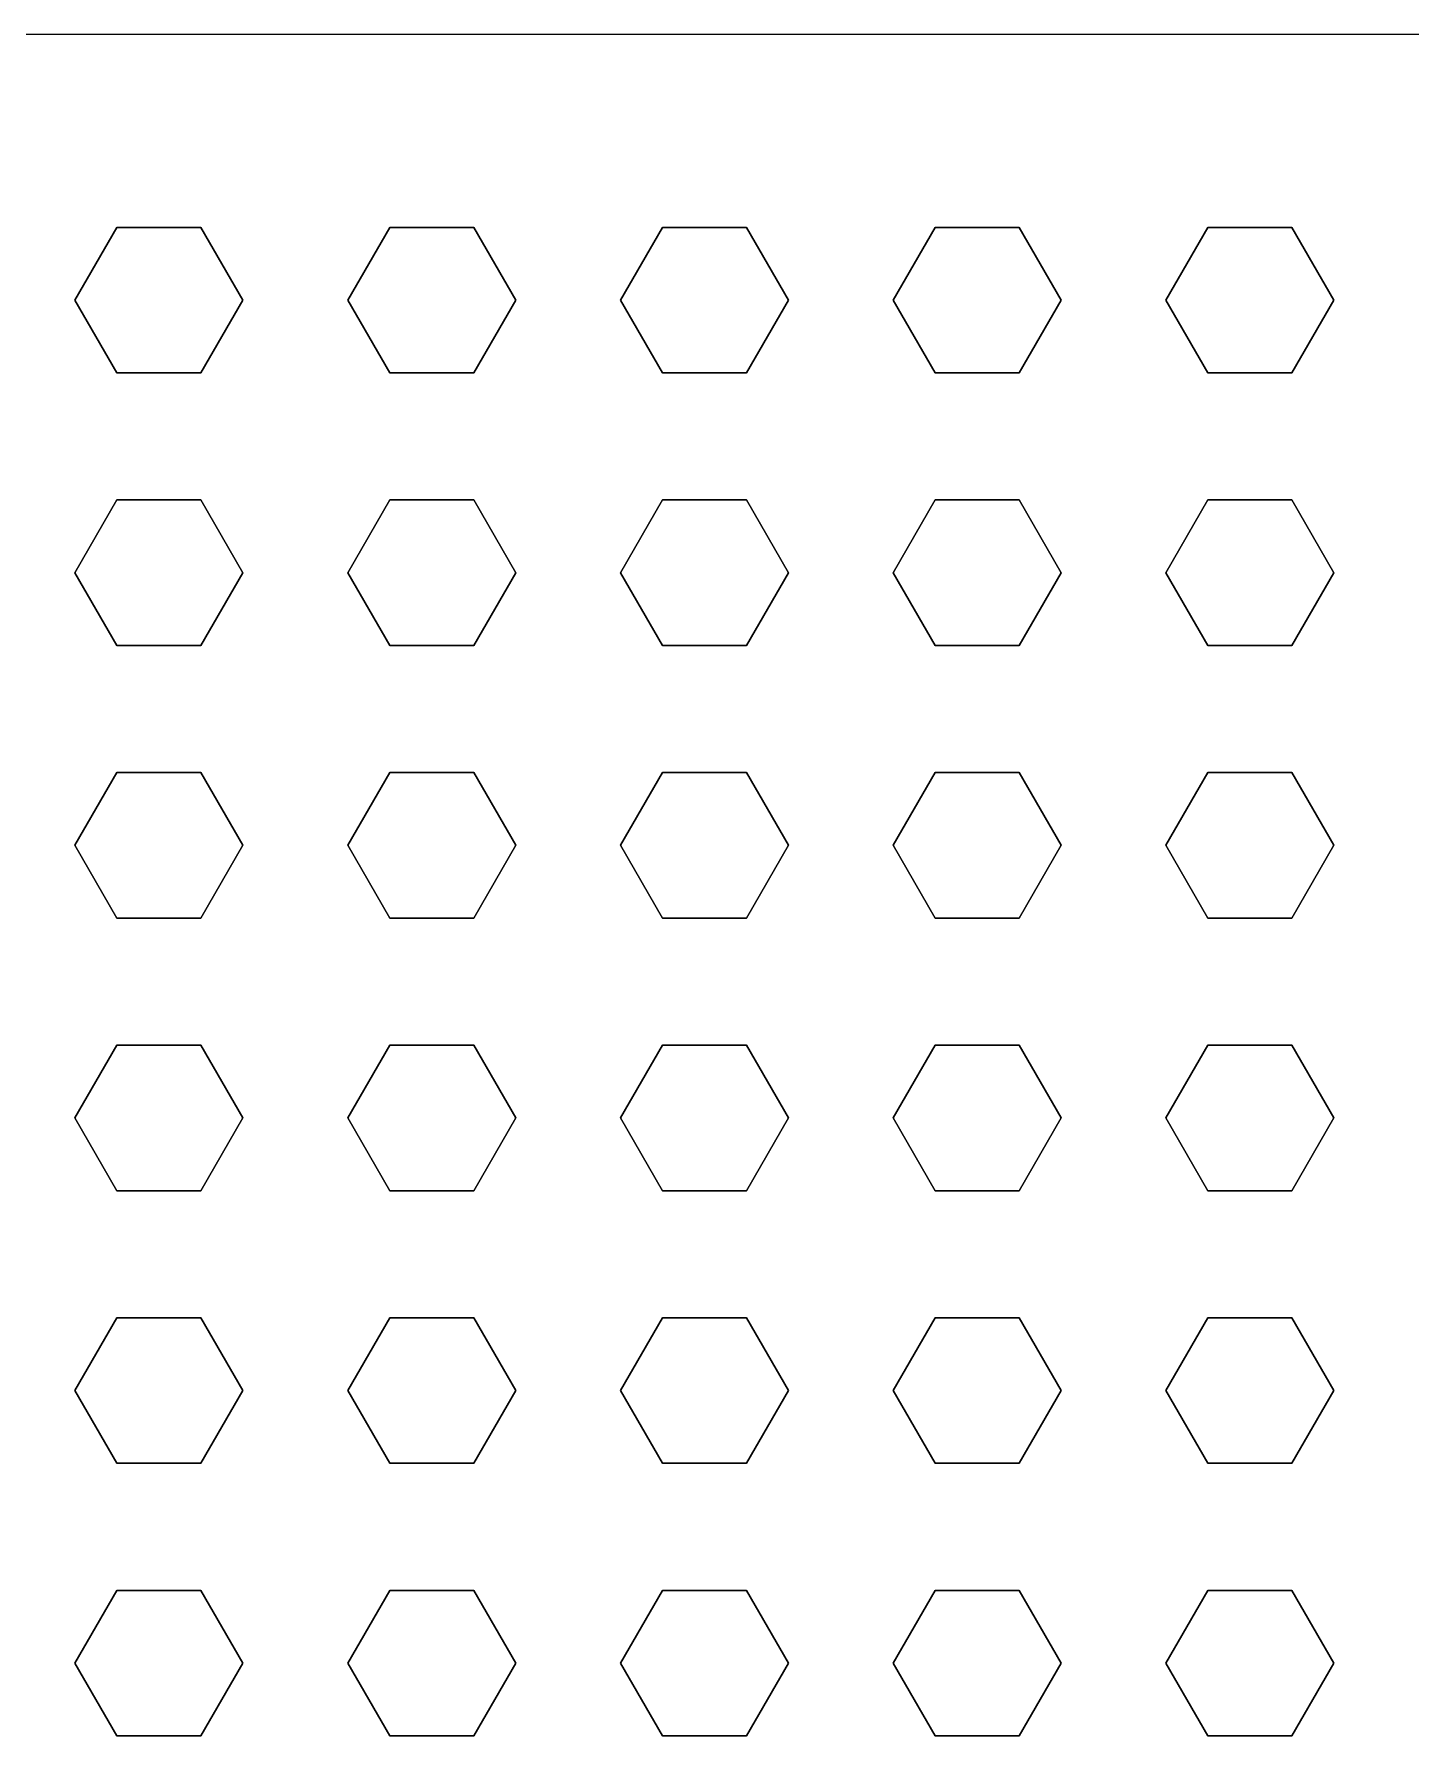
# Model space of a CAD drawing. Header units: millimetres. Extents: x -200 to 200, y -100 to 100.
# Drawn here: x 47.8 to 123.5, y 6.4 to 100 of the extents above; entities that cross this region are included whole.
import ezdxf

# ---------------------------------------------------------------- set-up
doc = ezdxf.new("R2010")
doc.units = ezdxf.units.MM
doc.layers.add('Body', color=7, linetype='CONTINUOUS')

msp = doc.modelspace()

# ---------------------------------------------------------------- linework, layer by layer
at = {"layer": 'Body'}
for p, q in [((-200, 100), (200, 100)), ((-200, 100, 3), (200, 100, 3)), ((-200, 100), (200, 100)), ((-200, 100, 3), (200, 100, 3)), ((50.0414, 85.365), (52.3512, 89.365)), ((52.3512, 89.365, 3), (50.0414, 85.365, 3)), ((50.0414, 85.365), (52.3512, 89.365)), ((52.3512, 89.365, 3), (50.0414, 85.365, 3)), ((52.3512, 89.365), (56.9702, 89.365)), ((56.9702, 89.365, 3), (52.3512, 89.365, 3)), ((52.3512, 89.365), (52.3512, 89.365, 3)), ((52.3512, 89.365), (56.9702, 89.365)), ((56.9702, 89.365, 3), (52.3512, 89.365, 3)), ((52.3512, 89.365), (52.3512, 89.365, 3)), ((56.9702, 89.365), (59.28, 85.365)), ((59.28, 85.365, 3), (56.9702, 89.365, 3)), ((56.9702, 89.365), (56.9702, 89.365, 3)), ((56.9702, 89.365), (59.28, 85.365)), ((59.28, 85.365, 3), (56.9702, 89.365, 3)), ((56.9702, 89.365), (56.9702, 89.365, 3)), ((65.0414, 85.365), (67.3512, 89.365)), ((67.3512, 89.365, 3), (65.0414, 85.365, 3)), ((65.0414, 85.365), (67.3512, 89.365)), ((67.3512, 89.365, 3), (65.0414, 85.365, 3)), ((67.3512, 89.365), (71.9702, 89.365)), ((71.9702, 89.365, 3), (67.3512, 89.365, 3)), ((67.3512, 89.365), (67.3512, 89.365, 3)), ((67.3512, 89.365), (71.9702, 89.365)), ((71.9702, 89.365, 3), (67.3512, 89.365, 3)), ((67.3512, 89.365), (67.3512, 89.365, 3)), ((71.9702, 89.365), (74.28, 85.365)), ((74.28, 85.365, 3), (71.9702, 89.365, 3)), ((71.9702, 89.365), (71.9702, 89.365, 3)), ((71.9702, 89.365), (74.28, 85.365)), ((74.28, 85.365, 3), (71.9702, 89.365, 3)), ((71.9702, 89.365), (71.9702, 89.365, 3)), ((80.0414, 85.365), (82.3512, 89.365)), ((82.3512, 89.365, 3), (80.0414, 85.365, 3)), ((80.0414, 85.365), (82.3512, 89.365)), ((82.3512, 89.365, 3), (80.0414, 85.365, 3)), ((82.3512, 89.365), (86.9702, 89.365)), ((86.9702, 89.365, 3), (82.3512, 89.365, 3)), ((82.3512, 89.365), (82.3512, 89.365, 3)), ((82.3512, 89.365), (86.9702, 89.365)), ((86.9702, 89.365, 3), (82.3512, 89.365, 3)), ((82.3512, 89.365), (82.3512, 89.365, 3)), ((86.9702, 89.365), (89.28, 85.365)), ((89.28, 85.365, 3), (86.9702, 89.365, 3)), ((86.9702, 89.365), (86.9702, 89.365, 3)), ((86.9702, 89.365), (89.28, 85.365)), ((89.28, 85.365, 3), (86.9702, 89.365, 3)), ((86.9702, 89.365), (86.9702, 89.365, 3)), ((95.0414, 85.365), (97.3512, 89.365)), ((97.3512, 89.365, 3), (95.0414, 85.365, 3)), ((95.0414, 85.365), (97.3512, 89.365)), ((97.3512, 89.365, 3), (95.0414, 85.365, 3)), ((97.3512, 89.365), (101.97, 89.365)), ((101.97, 89.365, 3), (97.3512, 89.365, 3)), ((97.3512, 89.365), (97.3512, 89.365, 3)), ((97.3512, 89.365), (101.97, 89.365)), ((101.97, 89.365, 3), (97.3512, 89.365, 3)), ((97.3512, 89.365), (97.3512, 89.365, 3)), ((101.97, 89.365), (104.28, 85.365)), ((104.28, 85.365, 3), (101.97, 89.365, 3)), ((101.97, 89.365), (101.97, 89.365, 3)), ((101.97, 89.365), (104.28, 85.365)), ((104.28, 85.365, 3), (101.97, 89.365, 3)), ((101.97, 89.365), (101.97, 89.365, 3)), ((110.041, 85.365), (112.351, 89.365)), ((112.351, 89.365, 3), (110.041, 85.365, 3)), ((110.041, 85.365), (112.351, 89.365)), ((112.351, 89.365, 3), (110.041, 85.365, 3)), ((112.351, 89.365), (116.97, 89.365)), ((116.97, 89.365, 3), (112.351, 89.365, 3)), ((112.351, 89.365), (112.351, 89.365, 3)), ((112.351, 89.365), (116.97, 89.365)), ((116.97, 89.365, 3), (112.351, 89.365, 3)), ((112.351, 89.365), (112.351, 89.365, 3)), ((116.97, 89.365), (119.28, 85.365)), ((119.28, 85.365, 3), (116.97, 89.365, 3)), ((116.97, 89.365), (116.97, 89.365, 3)), ((116.97, 89.365), (119.28, 85.365)), ((119.28, 85.365, 3), (116.97, 89.365, 3)), ((116.97, 89.365), (116.97, 89.365, 3)), ((52.3512, 81.365), (50.0414, 85.365)), ((50.0414, 85.365, 3), (52.3512, 81.365, 3)), ((50.0414, 85.365), (50.0414, 85.365, 3)), ((52.3512, 81.365), (50.0414, 85.365)), ((50.0414, 85.365), (50.0414, 85.365, 3)), ((50.0414, 85.365, 3), (52.3512, 81.365, 3)), ((59.28, 85.365), (56.9702, 81.365)), ((56.9702, 81.365, 3), (59.28, 85.365, 3)), ((59.28, 85.365), (56.9702, 81.365)), ((56.9702, 81.365, 3), (59.28, 85.365, 3)), ((59.28, 85.365), (59.28, 85.365, 3)), ((59.28, 85.365), (59.28, 85.365, 3)), ((67.3512, 81.365), (65.0414, 85.365)), ((65.0414, 85.365, 3), (67.3512, 81.365, 3)), ((65.0414, 85.365), (65.0414, 85.365, 3)), ((67.3512, 81.365), (65.0414, 85.365)), ((65.0414, 85.365), (65.0414, 85.365, 3)), ((65.0414, 85.365, 3), (67.3512, 81.365, 3)), ((74.28, 85.365), (71.9702, 81.365)), ((71.9702, 81.365, 3), (74.28, 85.365, 3)), ((74.28, 85.365), (71.9702, 81.365)), ((71.9702, 81.365, 3), (74.28, 85.365, 3)), ((74.28, 85.365), (74.28, 85.365, 3)), ((74.28, 85.365), (74.28, 85.365, 3)), ((82.3512, 81.365), (80.0414, 85.365)), ((80.0414, 85.365, 3), (82.3512, 81.365, 3)), ((80.0414, 85.365), (80.0414, 85.365, 3)), ((82.3512, 81.365), (80.0414, 85.365)), ((80.0414, 85.365), (80.0414, 85.365, 3)), ((80.0414, 85.365, 3), (82.3512, 81.365, 3)), ((89.28, 85.365), (86.9702, 81.365)), ((86.9702, 81.365, 3), (89.28, 85.365, 3)), ((89.28, 85.365), (86.9702, 81.365)), ((86.9702, 81.365, 3), (89.28, 85.365, 3)), ((89.28, 85.365), (89.28, 85.365, 3)), ((89.28, 85.365), (89.28, 85.365, 3)), ((97.3512, 81.365), (95.0414, 85.365)), ((95.0414, 85.365, 3), (97.3512, 81.365, 3)), ((95.0414, 85.365), (95.0414, 85.365, 3)), ((97.3512, 81.365), (95.0414, 85.365)), ((95.0414, 85.365), (95.0414, 85.365, 3)), ((95.0414, 85.365, 3), (97.3512, 81.365, 3)), ((104.28, 85.365), (101.97, 81.365)), ((101.97, 81.365, 3), (104.28, 85.365, 3)), ((104.28, 85.365), (101.97, 81.365)), ((101.97, 81.365, 3), (104.28, 85.365, 3)), ((104.28, 85.365), (104.28, 85.365, 3)), ((104.28, 85.365), (104.28, 85.365, 3)), ((112.351, 81.365), (110.041, 85.365)), ((110.041, 85.365, 3), (112.351, 81.365, 3)), ((110.041, 85.365), (110.041, 85.365, 3)), ((112.351, 81.365), (110.041, 85.365)), ((110.041, 85.365), (110.041, 85.365, 3)), ((110.041, 85.365, 3), (112.351, 81.365, 3)), ((119.28, 85.365), (116.97, 81.365)), ((116.97, 81.365, 3), (119.28, 85.365, 3)), ((119.28, 85.365), (116.97, 81.365)), ((116.97, 81.365, 3), (119.28, 85.365, 3)), ((119.28, 85.365), (119.28, 85.365, 3)), ((119.28, 85.365), (119.28, 85.365, 3)), ((56.9702, 81.365), (52.3512, 81.365)), ((52.3512, 81.365, 3), (56.9702, 81.365, 3)), ((52.3512, 81.365), (52.3512, 81.365, 3)), ((56.9702, 81.365), (52.3512, 81.365)), ((52.3512, 81.365), (52.3512, 81.365, 3)), ((52.3512, 81.365, 3), (56.9702, 81.365, 3)), ((56.9702, 81.365), (56.9702, 81.365, 3)), ((56.9702, 81.365), (56.9702, 81.365, 3)), ((71.9702, 81.365), (67.3512, 81.365)), ((67.3512, 81.365, 3), (71.9702, 81.365, 3)), ((67.3512, 81.365), (67.3512, 81.365, 3)), ((71.9702, 81.365), (67.3512, 81.365)), ((67.3512, 81.365), (67.3512, 81.365, 3)), ((67.3512, 81.365, 3), (71.9702, 81.365, 3)), ((71.9702, 81.365), (71.9702, 81.365, 3)), ((71.9702, 81.365), (71.9702, 81.365, 3)), ((86.9702, 81.365), (82.3512, 81.365)), ((82.3512, 81.365, 3), (86.9702, 81.365, 3)), ((82.3512, 81.365), (82.3512, 81.365, 3)), ((86.9702, 81.365), (82.3512, 81.365)), ((82.3512, 81.365), (82.3512, 81.365, 3)), ((82.3512, 81.365, 3), (86.9702, 81.365, 3)), ((86.9702, 81.365), (86.9702, 81.365, 3)), ((86.9702, 81.365), (86.9702, 81.365, 3)), ((101.97, 81.365), (97.3512, 81.365)), ((97.3512, 81.365, 3), (101.97, 81.365, 3)), ((97.3512, 81.365), (97.3512, 81.365, 3)), ((101.97, 81.365), (97.3512, 81.365)), ((97.3512, 81.365), (97.3512, 81.365, 3)), ((97.3512, 81.365, 3), (101.97, 81.365, 3)), ((101.97, 81.365), (101.97, 81.365, 3)), ((101.97, 81.365), (101.97, 81.365, 3)), ((116.97, 81.365), (112.351, 81.365)), ((112.351, 81.365, 3), (116.97, 81.365, 3)), ((112.351, 81.365), (112.351, 81.365, 3)), ((116.97, 81.365), (112.351, 81.365)), ((112.351, 81.365), (112.351, 81.365, 3)), ((112.351, 81.365, 3), (116.97, 81.365, 3)), ((116.97, 81.365), (116.97, 81.365, 3)), ((116.97, 81.365), (116.97, 81.365, 3)), ((50.0414, 70.365), (52.3512, 74.365)), ((52.3512, 74.365, 3), (50.0414, 70.365, 3)), ((50.0414, 70.365), (52.3512, 74.365)), ((52.3512, 74.365, 3), (50.0414, 70.365, 3)), ((52.3512, 74.365), (56.9702, 74.365)), ((56.9702, 74.365, 3), (52.3512, 74.365, 3)), ((52.3512, 74.365), (52.3512, 74.365, 3)), ((52.3512, 74.365), (56.9702, 74.365)), ((56.9702, 74.365, 3), (52.3512, 74.365, 3)), ((52.3512, 74.365), (52.3512, 74.365, 3)), ((56.9702, 74.365), (59.28, 70.365)), ((59.28, 70.365, 3), (56.9702, 74.365, 3)), ((56.9702, 74.365), (56.9702, 74.365, 3)), ((56.9702, 74.365), (59.28, 70.365)), ((59.28, 70.365, 3), (56.9702, 74.365, 3)), ((56.9702, 74.365), (56.9702, 74.365, 3)), ((65.0414, 70.365), (67.3512, 74.365)), ((67.3512, 74.365, 3), (65.0414, 70.365, 3)), ((65.0414, 70.365), (67.3512, 74.365)), ((67.3512, 74.365, 3), (65.0414, 70.365, 3)), ((67.3512, 74.365), (71.9702, 74.365)), ((71.9702, 74.365, 3), (67.3512, 74.365, 3)), ((67.3512, 74.365), (67.3512, 74.365, 3)), ((67.3512, 74.365), (71.9702, 74.365)), ((71.9702, 74.365, 3), (67.3512, 74.365, 3)), ((67.3512, 74.365), (67.3512, 74.365, 3)), ((71.9702, 74.365), (74.28, 70.365)), ((74.28, 70.365, 3), (71.9702, 74.365, 3)), ((71.9702, 74.365), (71.9702, 74.365, 3)), ((71.9702, 74.365), (74.28, 70.365)), ((74.28, 70.365, 3), (71.9702, 74.365, 3)), ((71.9702, 74.365), (71.9702, 74.365, 3)), ((80.0414, 70.365), (82.3512, 74.365)), ((82.3512, 74.365, 3), (80.0414, 70.365, 3)), ((80.0414, 70.365), (82.3512, 74.365)), ((82.3512, 74.365, 3), (80.0414, 70.365, 3)), ((82.3512, 74.365), (86.9702, 74.365)), ((86.9702, 74.365, 3), (82.3512, 74.365, 3)), ((82.3512, 74.365), (82.3512, 74.365, 3)), ((82.3512, 74.365), (86.9702, 74.365)), ((86.9702, 74.365, 3), (82.3512, 74.365, 3)), ((82.3512, 74.365), (82.3512, 74.365, 3)), ((86.9702, 74.365), (89.28, 70.365)), ((89.28, 70.365, 3), (86.9702, 74.365, 3)), ((86.9702, 74.365), (86.9702, 74.365, 3)), ((86.9702, 74.365), (89.28, 70.365)), ((89.28, 70.365, 3), (86.9702, 74.365, 3)), ((86.9702, 74.365), (86.9702, 74.365, 3)), ((95.0414, 70.365), (97.3512, 74.365)), ((97.3512, 74.365, 3), (95.0414, 70.365, 3)), ((95.0414, 70.365), (97.3512, 74.365)), ((97.3512, 74.365, 3), (95.0414, 70.365, 3)), ((97.3512, 74.365), (101.97, 74.365)), ((101.97, 74.365, 3), (97.3512, 74.365, 3)), ((97.3512, 74.365), (97.3512, 74.365, 3)), ((97.3512, 74.365), (101.97, 74.365)), ((101.97, 74.365, 3), (97.3512, 74.365, 3)), ((97.3512, 74.365), (97.3512, 74.365, 3)), ((101.97, 74.365), (104.28, 70.365)), ((104.28, 70.365, 3), (101.97, 74.365, 3)), ((101.97, 74.365), (101.97, 74.365, 3)), ((101.97, 74.365), (104.28, 70.365)), ((104.28, 70.365, 3), (101.97, 74.365, 3)), ((101.97, 74.365), (101.97, 74.365, 3)), ((110.041, 70.365), (112.351, 74.365)), ((112.351, 74.365, 3), (110.041, 70.365, 3)), ((110.041, 70.365), (112.351, 74.365)), ((112.351, 74.365, 3), (110.041, 70.365, 3)), ((112.351, 74.365), (116.97, 74.365)), ((116.97, 74.365, 3), (112.351, 74.365, 3)), ((112.351, 74.365), (112.351, 74.365, 3)), ((112.351, 74.365), (116.97, 74.365)), ((116.97, 74.365, 3), (112.351, 74.365, 3)), ((112.351, 74.365), (112.351, 74.365, 3)), ((116.97, 74.365), (119.28, 70.365)), ((119.28, 70.365, 3), (116.97, 74.365, 3)), ((116.97, 74.365), (116.97, 74.365, 3)), ((116.97, 74.365), (119.28, 70.365)), ((119.28, 70.365, 3), (116.97, 74.365, 3)), ((116.97, 74.365), (116.97, 74.365, 3)), ((52.3512, 66.365), (50.0414, 70.365)), ((50.0414, 70.365, 3), (52.3512, 66.365, 3)), ((50.0414, 70.365), (50.0414, 70.365, 3)), ((52.3512, 66.365), (50.0414, 70.365)), ((50.0414, 70.365), (50.0414, 70.365, 3)), ((50.0414, 70.365, 3), (52.3512, 66.365, 3)), ((59.28, 70.365), (56.9702, 66.365)), ((56.9702, 66.365, 3), (59.28, 70.365, 3)), ((59.28, 70.365), (56.9702, 66.365)), ((56.9702, 66.365, 3), (59.28, 70.365, 3)), ((59.28, 70.365), (59.28, 70.365, 3)), ((59.28, 70.365), (59.28, 70.365, 3)), ((67.3512, 66.365), (65.0414, 70.365)), ((65.0414, 70.365, 3), (67.3512, 66.365, 3)), ((65.0414, 70.365), (65.0414, 70.365, 3)), ((67.3512, 66.365), (65.0414, 70.365)), ((65.0414, 70.365), (65.0414, 70.365, 3)), ((65.0414, 70.365, 3), (67.3512, 66.365, 3)), ((74.28, 70.365), (71.9702, 66.365)), ((71.9702, 66.365, 3), (74.28, 70.365, 3)), ((74.28, 70.365), (71.9702, 66.365)), ((71.9702, 66.365, 3), (74.28, 70.365, 3)), ((74.28, 70.365), (74.28, 70.365, 3)), ((74.28, 70.365), (74.28, 70.365, 3)), ((82.3512, 66.365), (80.0414, 70.365)), ((80.0414, 70.365, 3), (82.3512, 66.365, 3)), ((80.0414, 70.365), (80.0414, 70.365, 3)), ((82.3512, 66.365), (80.0414, 70.365)), ((80.0414, 70.365), (80.0414, 70.365, 3)), ((80.0414, 70.365, 3), (82.3512, 66.365, 3)), ((89.28, 70.365), (86.9702, 66.365)), ((86.9702, 66.365, 3), (89.28, 70.365, 3)), ((89.28, 70.365), (86.9702, 66.365)), ((86.9702, 66.365, 3), (89.28, 70.365, 3)), ((89.28, 70.365), (89.28, 70.365, 3)), ((89.28, 70.365), (89.28, 70.365, 3)), ((97.3512, 66.365), (95.0414, 70.365)), ((95.0414, 70.365, 3), (97.3512, 66.365, 3)), ((95.0414, 70.365), (95.0414, 70.365, 3)), ((97.3512, 66.365), (95.0414, 70.365)), ((95.0414, 70.365), (95.0414, 70.365, 3)), ((95.0414, 70.365, 3), (97.3512, 66.365, 3)), ((104.28, 70.365), (101.97, 66.365)), ((101.97, 66.365, 3), (104.28, 70.365, 3)), ((104.28, 70.365), (101.97, 66.365)), ((101.97, 66.365, 3), (104.28, 70.365, 3)), ((104.28, 70.365), (104.28, 70.365, 3)), ((104.28, 70.365), (104.28, 70.365, 3)), ((112.351, 66.365), (110.041, 70.365)), ((110.041, 70.365, 3), (112.351, 66.365, 3)), ((110.041, 70.365), (110.041, 70.365, 3)), ((112.351, 66.365), (110.041, 70.365)), ((110.041, 70.365), (110.041, 70.365, 3)), ((110.041, 70.365, 3), (112.351, 66.365, 3)), ((119.28, 70.365), (116.97, 66.365)), ((116.97, 66.365, 3), (119.28, 70.365, 3)), ((119.28, 70.365), (116.97, 66.365)), ((116.97, 66.365, 3), (119.28, 70.365, 3)), ((119.28, 70.365), (119.28, 70.365, 3)), ((119.28, 70.365), (119.28, 70.365, 3)), ((56.9702, 66.365), (52.3512, 66.365)), ((52.3512, 66.365, 3), (56.9702, 66.365, 3)), ((52.3512, 66.365), (52.3512, 66.365, 3)), ((56.9702, 66.365), (52.3512, 66.365)), ((52.3512, 66.365), (52.3512, 66.365, 3)), ((52.3512, 66.365, 3), (56.9702, 66.365, 3)), ((56.9702, 66.365), (56.9702, 66.365, 3)), ((56.9702, 66.365), (56.9702, 66.365, 3)), ((71.9702, 66.365), (67.3512, 66.365)), ((67.3512, 66.365, 3), (71.9702, 66.365, 3)), ((67.3512, 66.365), (67.3512, 66.365, 3)), ((71.9702, 66.365), (67.3512, 66.365)), ((67.3512, 66.365), (67.3512, 66.365, 3)), ((67.3512, 66.365, 3), (71.9702, 66.365, 3)), ((71.9702, 66.365), (71.9702, 66.365, 3)), ((71.9702, 66.365), (71.9702, 66.365, 3)), ((86.9702, 66.365), (82.3512, 66.365)), ((82.3512, 66.365, 3), (86.9702, 66.365, 3)), ((82.3512, 66.365), (82.3512, 66.365, 3)), ((86.9702, 66.365), (82.3512, 66.365)), ((82.3512, 66.365), (82.3512, 66.365, 3)), ((82.3512, 66.365, 3), (86.9702, 66.365, 3)), ((86.9702, 66.365), (86.9702, 66.365, 3)), ((86.9702, 66.365), (86.9702, 66.365, 3)), ((101.97, 66.365), (97.3512, 66.365)), ((97.3512, 66.365, 3), (101.97, 66.365, 3)), ((97.3512, 66.365), (97.3512, 66.365, 3)), ((101.97, 66.365), (97.3512, 66.365)), ((97.3512, 66.365), (97.3512, 66.365, 3)), ((97.3512, 66.365, 3), (101.97, 66.365, 3)), ((101.97, 66.365), (101.97, 66.365, 3)), ((101.97, 66.365), (101.97, 66.365, 3)), ((116.97, 66.365), (112.351, 66.365)), ((112.351, 66.365, 3), (116.97, 66.365, 3)), ((112.351, 66.365), (112.351, 66.365, 3)), ((116.97, 66.365), (112.351, 66.365)), ((112.351, 66.365), (112.351, 66.365, 3)), ((112.351, 66.365, 3), (116.97, 66.365, 3)), ((116.97, 66.365), (116.97, 66.365, 3)), ((116.97, 66.365), (116.97, 66.365, 3)), ((50.0414, 55.365), (52.3512, 59.365)), ((52.3512, 59.365, 3), (50.0414, 55.365, 3)), ((50.0414, 55.365), (52.3512, 59.365)), ((52.3512, 59.365, 3), (50.0414, 55.365, 3)), ((52.3512, 59.365), (56.9702, 59.365)), ((56.9702, 59.365, 3), (52.3512, 59.365, 3)), ((52.3512, 59.365), (52.3512, 59.365, 3)), ((52.3512, 59.365), (56.9702, 59.365)), ((56.9702, 59.365, 3), (52.3512, 59.365, 3)), ((52.3512, 59.365), (52.3512, 59.365, 3)), ((56.9702, 59.365), (59.28, 55.365)), ((59.28, 55.365, 3), (56.9702, 59.365, 3)), ((56.9702, 59.365), (56.9702, 59.365, 3)), ((56.9702, 59.365), (59.28, 55.365)), ((59.28, 55.365, 3), (56.9702, 59.365, 3)), ((56.9702, 59.365), (56.9702, 59.365, 3)), ((65.0414, 55.365), (67.3512, 59.365)), ((67.3512, 59.365, 3), (65.0414, 55.365, 3)), ((65.0414, 55.365), (67.3512, 59.365)), ((67.3512, 59.365, 3), (65.0414, 55.365, 3)), ((67.3512, 59.365), (71.9702, 59.365)), ((71.9702, 59.365, 3), (67.3512, 59.365, 3)), ((67.3512, 59.365), (67.3512, 59.365, 3)), ((67.3512, 59.365), (71.9702, 59.365)), ((71.9702, 59.365, 3), (67.3512, 59.365, 3)), ((67.3512, 59.365), (67.3512, 59.365, 3)), ((71.9702, 59.365), (74.28, 55.365)), ((74.28, 55.365, 3), (71.9702, 59.365, 3)), ((71.9702, 59.365), (71.9702, 59.365, 3)), ((71.9702, 59.365), (74.28, 55.365)), ((74.28, 55.365, 3), (71.9702, 59.365, 3)), ((71.9702, 59.365), (71.9702, 59.365, 3)), ((80.0414, 55.365), (82.3512, 59.365)), ((82.3512, 59.365, 3), (80.0414, 55.365, 3)), ((80.0414, 55.365), (82.3512, 59.365)), ((82.3512, 59.365, 3), (80.0414, 55.365, 3)), ((82.3512, 59.365), (86.9702, 59.365)), ((86.9702, 59.365, 3), (82.3512, 59.365, 3)), ((82.3512, 59.365), (82.3512, 59.365, 3)), ((82.3512, 59.365), (86.9702, 59.365)), ((86.9702, 59.365, 3), (82.3512, 59.365, 3)), ((82.3512, 59.365), (82.3512, 59.365, 3)), ((86.9702, 59.365), (89.28, 55.365)), ((89.28, 55.365, 3), (86.9702, 59.365, 3)), ((86.9702, 59.365), (86.9702, 59.365, 3)), ((86.9702, 59.365), (89.28, 55.365)), ((89.28, 55.365, 3), (86.9702, 59.365, 3)), ((86.9702, 59.365), (86.9702, 59.365, 3)), ((95.0414, 55.365), (97.3512, 59.365)), ((97.3512, 59.365, 3), (95.0414, 55.365, 3)), ((95.0414, 55.365), (97.3512, 59.365)), ((97.3512, 59.365, 3), (95.0414, 55.365, 3)), ((97.3512, 59.365), (101.97, 59.365)), ((101.97, 59.365, 3), (97.3512, 59.365, 3)), ((97.3512, 59.365), (97.3512, 59.365, 3)), ((97.3512, 59.365), (101.97, 59.365)), ((101.97, 59.365, 3), (97.3512, 59.365, 3)), ((97.3512, 59.365), (97.3512, 59.365, 3)), ((101.97, 59.365), (104.28, 55.365)), ((104.28, 55.365, 3), (101.97, 59.365, 3)), ((101.97, 59.365), (101.97, 59.365, 3)), ((101.97, 59.365), (104.28, 55.365)), ((104.28, 55.365, 3), (101.97, 59.365, 3)), ((101.97, 59.365), (101.97, 59.365, 3)), ((110.041, 55.365), (112.351, 59.365)), ((112.351, 59.365, 3), (110.041, 55.365, 3)), ((110.041, 55.365), (112.351, 59.365)), ((112.351, 59.365, 3), (110.041, 55.365, 3)), ((112.351, 59.365), (116.97, 59.365)), ((116.97, 59.365, 3), (112.351, 59.365, 3)), ((112.351, 59.365), (112.351, 59.365, 3)), ((112.351, 59.365), (116.97, 59.365)), ((116.97, 59.365, 3), (112.351, 59.365, 3)), ((112.351, 59.365), (112.351, 59.365, 3)), ((116.97, 59.365), (119.28, 55.365)), ((119.28, 55.365, 3), (116.97, 59.365, 3)), ((116.97, 59.365), (116.97, 59.365, 3)), ((116.97, 59.365), (119.28, 55.365)), ((119.28, 55.365, 3), (116.97, 59.365, 3)), ((116.97, 59.365), (116.97, 59.365, 3)), ((52.3512, 51.365), (50.0414, 55.365)), ((50.0414, 55.365, 3), (52.3512, 51.365, 3)), ((50.0414, 55.365), (50.0414, 55.365, 3)), ((52.3512, 51.365), (50.0414, 55.365)), ((50.0414, 55.365), (50.0414, 55.365, 3)), ((50.0414, 55.365, 3), (52.3512, 51.365, 3)), ((59.28, 55.365), (56.9702, 51.365)), ((56.9702, 51.365, 3), (59.28, 55.365, 3)), ((59.28, 55.365), (56.9702, 51.365)), ((56.9702, 51.365, 3), (59.28, 55.365, 3)), ((59.28, 55.365), (59.28, 55.365, 3)), ((59.28, 55.365), (59.28, 55.365, 3)), ((67.3512, 51.365), (65.0414, 55.365)), ((65.0414, 55.365, 3), (67.3512, 51.365, 3)), ((65.0414, 55.365), (65.0414, 55.365, 3)), ((67.3512, 51.365), (65.0414, 55.365)), ((65.0414, 55.365), (65.0414, 55.365, 3)), ((65.0414, 55.365, 3), (67.3512, 51.365, 3)), ((74.28, 55.365), (71.9702, 51.365)), ((71.9702, 51.365, 3), (74.28, 55.365, 3)), ((74.28, 55.365), (71.9702, 51.365)), ((71.9702, 51.365, 3), (74.28, 55.365, 3)), ((74.28, 55.365), (74.28, 55.365, 3)), ((74.28, 55.365), (74.28, 55.365, 3)), ((82.3512, 51.365), (80.0414, 55.365)), ((80.0414, 55.365, 3), (82.3512, 51.365, 3)), ((80.0414, 55.365), (80.0414, 55.365, 3)), ((82.3512, 51.365), (80.0414, 55.365)), ((80.0414, 55.365), (80.0414, 55.365, 3)), ((80.0414, 55.365, 3), (82.3512, 51.365, 3)), ((89.28, 55.365), (86.9702, 51.365)), ((86.9702, 51.365, 3), (89.28, 55.365, 3)), ((89.28, 55.365), (86.9702, 51.365)), ((86.9702, 51.365, 3), (89.28, 55.365, 3)), ((89.28, 55.365), (89.28, 55.365, 3)), ((89.28, 55.365), (89.28, 55.365, 3)), ((97.3512, 51.365), (95.0414, 55.365)), ((95.0414, 55.365, 3), (97.3512, 51.365, 3)), ((95.0414, 55.365), (95.0414, 55.365, 3)), ((97.3512, 51.365), (95.0414, 55.365)), ((95.0414, 55.365), (95.0414, 55.365, 3)), ((95.0414, 55.365, 3), (97.3512, 51.365, 3)), ((104.28, 55.365), (101.97, 51.365)), ((101.97, 51.365, 3), (104.28, 55.365, 3)), ((104.28, 55.365), (101.97, 51.365)), ((101.97, 51.365, 3), (104.28, 55.365, 3)), ((104.28, 55.365), (104.28, 55.365, 3)), ((104.28, 55.365), (104.28, 55.365, 3)), ((112.351, 51.365), (110.041, 55.365)), ((110.041, 55.365, 3), (112.351, 51.365, 3)), ((110.041, 55.365), (110.041, 55.365, 3)), ((112.351, 51.365), (110.041, 55.365)), ((110.041, 55.365), (110.041, 55.365, 3)), ((110.041, 55.365, 3), (112.351, 51.365, 3)), ((119.28, 55.365), (116.97, 51.365)), ((116.97, 51.365, 3), (119.28, 55.365, 3)), ((119.28, 55.365), (116.97, 51.365)), ((116.97, 51.365, 3), (119.28, 55.365, 3)), ((119.28, 55.365), (119.28, 55.365, 3)), ((119.28, 55.365), (119.28, 55.365, 3)), ((56.9702, 51.365), (52.3512, 51.365)), ((52.3512, 51.365, 3), (56.9702, 51.365, 3)), ((52.3512, 51.365), (52.3512, 51.365, 3)), ((56.9702, 51.365), (52.3512, 51.365)), ((52.3512, 51.365), (52.3512, 51.365, 3)), ((52.3512, 51.365, 3), (56.9702, 51.365, 3)), ((56.9702, 51.365), (56.9702, 51.365, 3)), ((56.9702, 51.365), (56.9702, 51.365, 3)), ((71.9702, 51.365), (67.3512, 51.365)), ((67.3512, 51.365, 3), (71.9702, 51.365, 3)), ((67.3512, 51.365), (67.3512, 51.365, 3)), ((71.9702, 51.365), (67.3512, 51.365)), ((67.3512, 51.365), (67.3512, 51.365, 3)), ((67.3512, 51.365, 3), (71.9702, 51.365, 3)), ((71.9702, 51.365), (71.9702, 51.365, 3)), ((71.9702, 51.365), (71.9702, 51.365, 3)), ((86.9702, 51.365), (82.3512, 51.365)), ((82.3512, 51.365, 3), (86.9702, 51.365, 3)), ((82.3512, 51.365), (82.3512, 51.365, 3)), ((86.9702, 51.365), (82.3512, 51.365)), ((82.3512, 51.365), (82.3512, 51.365, 3)), ((82.3512, 51.365, 3), (86.9702, 51.365, 3)), ((86.9702, 51.365), (86.9702, 51.365, 3)), ((86.9702, 51.365), (86.9702, 51.365, 3)), ((101.97, 51.365), (97.3512, 51.365)), ((97.3512, 51.365, 3), (101.97, 51.365, 3)), ((97.3512, 51.365), (97.3512, 51.365, 3)), ((101.97, 51.365), (97.3512, 51.365)), ((97.3512, 51.365), (97.3512, 51.365, 3)), ((97.3512, 51.365, 3), (101.97, 51.365, 3)), ((101.97, 51.365), (101.97, 51.365, 3)), ((101.97, 51.365), (101.97, 51.365, 3)), ((116.97, 51.365), (112.351, 51.365)), ((112.351, 51.365, 3), (116.97, 51.365, 3)), ((112.351, 51.365), (112.351, 51.365, 3)), ((116.97, 51.365), (112.351, 51.365)), ((112.351, 51.365), (112.351, 51.365, 3)), ((112.351, 51.365, 3), (116.97, 51.365, 3)), ((116.97, 51.365), (116.97, 51.365, 3)), ((116.97, 51.365), (116.97, 51.365, 3)), ((50.0414, 40.365), (52.3512, 44.365)), ((52.3512, 44.365, 3), (50.0414, 40.365, 3)), ((50.0414, 40.365), (52.3512, 44.365)), ((52.3512, 44.365, 3), (50.0414, 40.365, 3)), ((52.3512, 44.365), (56.9702, 44.365)), ((56.9702, 44.365, 3), (52.3512, 44.365, 3)), ((52.3512, 44.365), (52.3512, 44.365, 3)), ((52.3512, 44.365), (56.9702, 44.365)), ((56.9702, 44.365, 3), (52.3512, 44.365, 3)), ((52.3512, 44.365), (52.3512, 44.365, 3)), ((56.9702, 44.365), (59.28, 40.365)), ((59.28, 40.365, 3), (56.9702, 44.365, 3)), ((56.9702, 44.365), (56.9702, 44.365, 3)), ((56.9702, 44.365), (59.28, 40.365)), ((59.28, 40.365, 3), (56.9702, 44.365, 3)), ((56.9702, 44.365), (56.9702, 44.365, 3)), ((65.0414, 40.365), (67.3512, 44.365)), ((67.3512, 44.365, 3), (65.0414, 40.365, 3)), ((65.0414, 40.365), (67.3512, 44.365)), ((67.3512, 44.365, 3), (65.0414, 40.365, 3)), ((67.3512, 44.365), (71.9702, 44.365)), ((71.9702, 44.365, 3), (67.3512, 44.365, 3)), ((67.3512, 44.365), (67.3512, 44.365, 3)), ((67.3512, 44.365), (71.9702, 44.365)), ((71.9702, 44.365, 3), (67.3512, 44.365, 3)), ((67.3512, 44.365), (67.3512, 44.365, 3)), ((71.9702, 44.365), (74.28, 40.365)), ((74.28, 40.365, 3), (71.9702, 44.365, 3)), ((71.9702, 44.365), (71.9702, 44.365, 3)), ((71.9702, 44.365), (74.28, 40.365)), ((74.28, 40.365, 3), (71.9702, 44.365, 3)), ((71.9702, 44.365), (71.9702, 44.365, 3)), ((80.0414, 40.365), (82.3512, 44.365)), ((82.3512, 44.365, 3), (80.0414, 40.365, 3)), ((80.0414, 40.365), (82.3512, 44.365)), ((82.3512, 44.365, 3), (80.0414, 40.365, 3)), ((82.3512, 44.365), (86.9702, 44.365)), ((86.9702, 44.365, 3), (82.3512, 44.365, 3)), ((82.3512, 44.365), (82.3512, 44.365, 3)), ((82.3512, 44.365), (86.9702, 44.365)), ((86.9702, 44.365, 3), (82.3512, 44.365, 3)), ((82.3512, 44.365), (82.3512, 44.365, 3)), ((86.9702, 44.365), (89.28, 40.365)), ((89.28, 40.365, 3), (86.9702, 44.365, 3)), ((86.9702, 44.365), (86.9702, 44.365, 3)), ((86.9702, 44.365), (89.28, 40.365)), ((89.28, 40.365, 3), (86.9702, 44.365, 3)), ((86.9702, 44.365), (86.9702, 44.365, 3)), ((95.0414, 40.365), (97.3512, 44.365)), ((97.3512, 44.365, 3), (95.0414, 40.365, 3)), ((95.0414, 40.365), (97.3512, 44.365)), ((97.3512, 44.365, 3), (95.0414, 40.365, 3)), ((97.3512, 44.365), (101.97, 44.365)), ((101.97, 44.365, 3), (97.3512, 44.365, 3)), ((97.3512, 44.365), (97.3512, 44.365, 3)), ((97.3512, 44.365), (101.97, 44.365)), ((101.97, 44.365, 3), (97.3512, 44.365, 3)), ((97.3512, 44.365), (97.3512, 44.365, 3)), ((101.97, 44.365), (104.28, 40.365)), ((104.28, 40.365, 3), (101.97, 44.365, 3)), ((101.97, 44.365), (101.97, 44.365, 3)), ((101.97, 44.365), (104.28, 40.365)), ((104.28, 40.365, 3), (101.97, 44.365, 3)), ((101.97, 44.365), (101.97, 44.365, 3)), ((110.041, 40.365), (112.351, 44.365)), ((112.351, 44.365, 3), (110.041, 40.365, 3)), ((110.041, 40.365), (112.351, 44.365)), ((112.351, 44.365, 3), (110.041, 40.365, 3)), ((112.351, 44.365), (116.97, 44.365)), ((116.97, 44.365, 3), (112.351, 44.365, 3)), ((112.351, 44.365), (112.351, 44.365, 3)), ((112.351, 44.365), (116.97, 44.365)), ((116.97, 44.365, 3), (112.351, 44.365, 3)), ((112.351, 44.365), (112.351, 44.365, 3)), ((116.97, 44.365), (119.28, 40.365)), ((119.28, 40.365, 3), (116.97, 44.365, 3)), ((116.97, 44.365), (116.97, 44.365, 3)), ((116.97, 44.365), (119.28, 40.365)), ((119.28, 40.365, 3), (116.97, 44.365, 3)), ((116.97, 44.365), (116.97, 44.365, 3)), ((52.3512, 36.365), (50.0414, 40.365)), ((50.0414, 40.365, 3), (52.3512, 36.365, 3)), ((50.0414, 40.365), (50.0414, 40.365, 3)), ((52.3512, 36.365), (50.0414, 40.365)), ((50.0414, 40.365), (50.0414, 40.365, 3)), ((50.0414, 40.365, 3), (52.3512, 36.365, 3)), ((59.28, 40.365), (56.9702, 36.365)), ((56.9702, 36.365, 3), (59.28, 40.365, 3)), ((59.28, 40.365), (56.9702, 36.365)), ((56.9702, 36.365, 3), (59.28, 40.365, 3)), ((59.28, 40.365), (59.28, 40.365, 3)), ((59.28, 40.365), (59.28, 40.365, 3)), ((67.3512, 36.365), (65.0414, 40.365)), ((65.0414, 40.365, 3), (67.3512, 36.365, 3)), ((65.0414, 40.365), (65.0414, 40.365, 3)), ((67.3512, 36.365), (65.0414, 40.365)), ((65.0414, 40.365), (65.0414, 40.365, 3)), ((65.0414, 40.365, 3), (67.3512, 36.365, 3)), ((74.28, 40.365), (71.9702, 36.365)), ((71.9702, 36.365, 3), (74.28, 40.365, 3)), ((74.28, 40.365), (71.9702, 36.365)), ((71.9702, 36.365, 3), (74.28, 40.365, 3)), ((74.28, 40.365), (74.28, 40.365, 3)), ((74.28, 40.365), (74.28, 40.365, 3)), ((82.3512, 36.365), (80.0414, 40.365)), ((80.0414, 40.365, 3), (82.3512, 36.365, 3)), ((80.0414, 40.365), (80.0414, 40.365, 3)), ((82.3512, 36.365), (80.0414, 40.365)), ((80.0414, 40.365), (80.0414, 40.365, 3)), ((80.0414, 40.365, 3), (82.3512, 36.365, 3)), ((89.28, 40.365), (86.9702, 36.365)), ((86.9702, 36.365, 3), (89.28, 40.365, 3)), ((89.28, 40.365), (86.9702, 36.365)), ((86.9702, 36.365, 3), (89.28, 40.365, 3)), ((89.28, 40.365), (89.28, 40.365, 3)), ((89.28, 40.365), (89.28, 40.365, 3)), ((97.3512, 36.365), (95.0414, 40.365)), ((95.0414, 40.365, 3), (97.3512, 36.365, 3)), ((95.0414, 40.365), (95.0414, 40.365, 3)), ((97.3512, 36.365), (95.0414, 40.365)), ((95.0414, 40.365), (95.0414, 40.365, 3)), ((95.0414, 40.365, 3), (97.3512, 36.365, 3)), ((104.28, 40.365), (101.97, 36.365)), ((101.97, 36.365, 3), (104.28, 40.365, 3)), ((104.28, 40.365), (101.97, 36.365)), ((101.97, 36.365, 3), (104.28, 40.365, 3)), ((104.28, 40.365), (104.28, 40.365, 3)), ((104.28, 40.365), (104.28, 40.365, 3)), ((112.351, 36.365), (110.041, 40.365)), ((110.041, 40.365, 3), (112.351, 36.365, 3)), ((110.041, 40.365), (110.041, 40.365, 3)), ((112.351, 36.365), (110.041, 40.365)), ((110.041, 40.365), (110.041, 40.365, 3)), ((110.041, 40.365, 3), (112.351, 36.365, 3)), ((119.28, 40.365), (116.97, 36.365)), ((116.97, 36.365, 3), (119.28, 40.365, 3)), ((119.28, 40.365), (116.97, 36.365)), ((116.97, 36.365, 3), (119.28, 40.365, 3)), ((119.28, 40.365), (119.28, 40.365, 3)), ((119.28, 40.365), (119.28, 40.365, 3)), ((56.9702, 36.365), (52.3512, 36.365)), ((52.3512, 36.365, 3), (56.9702, 36.365, 3)), ((52.3512, 36.365), (52.3512, 36.365, 3)), ((56.9702, 36.365), (52.3512, 36.365)), ((52.3512, 36.365), (52.3512, 36.365, 3)), ((52.3512, 36.365, 3), (56.9702, 36.365, 3)), ((56.9702, 36.365), (56.9702, 36.365, 3)), ((56.9702, 36.365), (56.9702, 36.365, 3)), ((71.9702, 36.365), (67.3512, 36.365)), ((67.3512, 36.365, 3), (71.9702, 36.365, 3)), ((67.3512, 36.365), (67.3512, 36.365, 3)), ((71.9702, 36.365), (67.3512, 36.365)), ((67.3512, 36.365), (67.3512, 36.365, 3)), ((67.3512, 36.365, 3), (71.9702, 36.365, 3)), ((71.9702, 36.365), (71.9702, 36.365, 3)), ((71.9702, 36.365), (71.9702, 36.365, 3)), ((86.9702, 36.365), (82.3512, 36.365)), ((82.3512, 36.365, 3), (86.9702, 36.365, 3)), ((82.3512, 36.365), (82.3512, 36.365, 3)), ((86.9702, 36.365), (82.3512, 36.365)), ((82.3512, 36.365), (82.3512, 36.365, 3)), ((82.3512, 36.365, 3), (86.9702, 36.365, 3)), ((86.9702, 36.365), (86.9702, 36.365, 3)), ((86.9702, 36.365), (86.9702, 36.365, 3)), ((101.97, 36.365), (97.3512, 36.365)), ((97.3512, 36.365, 3), (101.97, 36.365, 3)), ((97.3512, 36.365), (97.3512, 36.365, 3)), ((101.97, 36.365), (97.3512, 36.365)), ((97.3512, 36.365), (97.3512, 36.365, 3)), ((97.3512, 36.365, 3), (101.97, 36.365, 3)), ((101.97, 36.365), (101.97, 36.365, 3)), ((101.97, 36.365), (101.97, 36.365, 3)), ((116.97, 36.365), (112.351, 36.365)), ((112.351, 36.365, 3), (116.97, 36.365, 3)), ((112.351, 36.365), (112.351, 36.365, 3)), ((116.97, 36.365), (112.351, 36.365)), ((112.351, 36.365), (112.351, 36.365, 3)), ((112.351, 36.365, 3), (116.97, 36.365, 3)), ((116.97, 36.365), (116.97, 36.365, 3)), ((116.97, 36.365), (116.97, 36.365, 3)), ((50.0414, 25.365), (52.3512, 29.365)), ((52.3512, 29.365, 3), (50.0414, 25.365, 3)), ((50.0414, 25.365), (52.3512, 29.365)), ((52.3512, 29.365, 3), (50.0414, 25.365, 3)), ((52.3512, 29.365), (56.9702, 29.365)), ((56.9702, 29.365, 3), (52.3512, 29.365, 3)), ((52.3512, 29.365), (52.3512, 29.365, 3)), ((52.3512, 29.365), (56.9702, 29.365)), ((56.9702, 29.365, 3), (52.3512, 29.365, 3)), ((52.3512, 29.365), (52.3512, 29.365, 3)), ((56.9702, 29.365), (59.28, 25.365)), ((59.28, 25.365, 3), (56.9702, 29.365, 3)), ((56.9702, 29.365), (56.9702, 29.365, 3)), ((56.9702, 29.365), (59.28, 25.365)), ((59.28, 25.365, 3), (56.9702, 29.365, 3)), ((56.9702, 29.365), (56.9702, 29.365, 3)), ((65.0414, 25.365), (67.3512, 29.365)), ((67.3512, 29.365, 3), (65.0414, 25.365, 3)), ((65.0414, 25.365), (67.3512, 29.365)), ((67.3512, 29.365, 3), (65.0414, 25.365, 3)), ((67.3512, 29.365), (71.9702, 29.365)), ((71.9702, 29.365, 3), (67.3512, 29.365, 3)), ((67.3512, 29.365), (67.3512, 29.365, 3)), ((67.3512, 29.365), (71.9702, 29.365)), ((71.9702, 29.365, 3), (67.3512, 29.365, 3)), ((67.3512, 29.365), (67.3512, 29.365, 3)), ((71.9702, 29.365), (74.28, 25.365)), ((74.28, 25.365, 3), (71.9702, 29.365, 3)), ((71.9702, 29.365), (71.9702, 29.365, 3)), ((71.9702, 29.365), (74.28, 25.365)), ((74.28, 25.365, 3), (71.9702, 29.365, 3)), ((71.9702, 29.365), (71.9702, 29.365, 3)), ((80.0414, 25.365), (82.3512, 29.365)), ((82.3512, 29.365, 3), (80.0414, 25.365, 3)), ((80.0414, 25.365), (82.3512, 29.365)), ((82.3512, 29.365, 3), (80.0414, 25.365, 3)), ((82.3512, 29.365), (86.9702, 29.365)), ((86.9702, 29.365, 3), (82.3512, 29.365, 3)), ((82.3512, 29.365), (82.3512, 29.365, 3)), ((82.3512, 29.365), (86.9702, 29.365)), ((86.9702, 29.365, 3), (82.3512, 29.365, 3)), ((82.3512, 29.365), (82.3512, 29.365, 3)), ((86.9702, 29.365), (89.28, 25.365)), ((89.28, 25.365, 3), (86.9702, 29.365, 3)), ((86.9702, 29.365), (86.9702, 29.365, 3)), ((86.9702, 29.365), (89.28, 25.365)), ((89.28, 25.365, 3), (86.9702, 29.365, 3)), ((86.9702, 29.365), (86.9702, 29.365, 3)), ((95.0414, 25.365), (97.3512, 29.365)), ((97.3512, 29.365, 3), (95.0414, 25.365, 3)), ((95.0414, 25.365), (97.3512, 29.365)), ((97.3512, 29.365, 3), (95.0414, 25.365, 3)), ((97.3512, 29.365), (101.97, 29.365)), ((101.97, 29.365, 3), (97.3512, 29.365, 3)), ((97.3512, 29.365), (97.3512, 29.365, 3)), ((97.3512, 29.365), (101.97, 29.365)), ((101.97, 29.365, 3), (97.3512, 29.365, 3)), ((97.3512, 29.365), (97.3512, 29.365, 3)), ((101.97, 29.365), (104.28, 25.365)), ((104.28, 25.365, 3), (101.97, 29.365, 3)), ((101.97, 29.365), (101.97, 29.365, 3)), ((101.97, 29.365), (104.28, 25.365)), ((104.28, 25.365, 3), (101.97, 29.365, 3)), ((101.97, 29.365), (101.97, 29.365, 3)), ((110.041, 25.365), (112.351, 29.365)), ((112.351, 29.365, 3), (110.041, 25.365, 3)), ((110.041, 25.365), (112.351, 29.365)), ((112.351, 29.365, 3), (110.041, 25.365, 3)), ((112.351, 29.365), (116.97, 29.365)), ((116.97, 29.365, 3), (112.351, 29.365, 3)), ((112.351, 29.365), (112.351, 29.365, 3)), ((112.351, 29.365), (116.97, 29.365)), ((116.97, 29.365, 3), (112.351, 29.365, 3)), ((112.351, 29.365), (112.351, 29.365, 3)), ((116.97, 29.365), (119.28, 25.365)), ((119.28, 25.365, 3), (116.97, 29.365, 3)), ((116.97, 29.365), (116.97, 29.365, 3)), ((116.97, 29.365), (119.28, 25.365)), ((119.28, 25.365, 3), (116.97, 29.365, 3)), ((116.97, 29.365), (116.97, 29.365, 3)), ((52.3512, 21.365), (50.0414, 25.365)), ((50.0414, 25.365, 3), (52.3512, 21.365, 3)), ((50.0414, 25.365), (50.0414, 25.365, 3)), ((52.3512, 21.365), (50.0414, 25.365)), ((50.0414, 25.365), (50.0414, 25.365, 3)), ((50.0414, 25.365, 3), (52.3512, 21.365, 3)), ((59.28, 25.365), (56.9702, 21.365)), ((56.9702, 21.365, 3), (59.28, 25.365, 3)), ((59.28, 25.365), (56.9702, 21.365)), ((56.9702, 21.365, 3), (59.28, 25.365, 3)), ((59.28, 25.365), (59.28, 25.365, 3)), ((59.28, 25.365), (59.28, 25.365, 3)), ((67.3512, 21.365), (65.0414, 25.365)), ((65.0414, 25.365, 3), (67.3512, 21.365, 3)), ((65.0414, 25.365), (65.0414, 25.365, 3)), ((67.3512, 21.365), (65.0414, 25.365)), ((65.0414, 25.365), (65.0414, 25.365, 3)), ((65.0414, 25.365, 3), (67.3512, 21.365, 3)), ((74.28, 25.365), (71.9702, 21.365)), ((71.9702, 21.365, 3), (74.28, 25.365, 3)), ((74.28, 25.365), (71.9702, 21.365)), ((71.9702, 21.365, 3), (74.28, 25.365, 3)), ((74.28, 25.365), (74.28, 25.365, 3)), ((74.28, 25.365), (74.28, 25.365, 3)), ((82.3512, 21.365), (80.0414, 25.365)), ((80.0414, 25.365, 3), (82.3512, 21.365, 3)), ((80.0414, 25.365), (80.0414, 25.365, 3)), ((82.3512, 21.365), (80.0414, 25.365)), ((80.0414, 25.365), (80.0414, 25.365, 3)), ((80.0414, 25.365, 3), (82.3512, 21.365, 3)), ((89.28, 25.365), (86.9702, 21.365)), ((86.9702, 21.365, 3), (89.28, 25.365, 3)), ((89.28, 25.365), (86.9702, 21.365)), ((86.9702, 21.365, 3), (89.28, 25.365, 3)), ((89.28, 25.365), (89.28, 25.365, 3)), ((89.28, 25.365), (89.28, 25.365, 3)), ((97.3512, 21.365), (95.0414, 25.365)), ((95.0414, 25.365, 3), (97.3512, 21.365, 3)), ((95.0414, 25.365), (95.0414, 25.365, 3)), ((97.3512, 21.365), (95.0414, 25.365)), ((95.0414, 25.365), (95.0414, 25.365, 3)), ((95.0414, 25.365, 3), (97.3512, 21.365, 3)), ((104.28, 25.365), (101.97, 21.365)), ((101.97, 21.365, 3), (104.28, 25.365, 3)), ((104.28, 25.365), (101.97, 21.365)), ((101.97, 21.365, 3), (104.28, 25.365, 3)), ((104.28, 25.365), (104.28, 25.365, 3)), ((104.28, 25.365), (104.28, 25.365, 3)), ((112.351, 21.365), (110.041, 25.365)), ((110.041, 25.365, 3), (112.351, 21.365, 3)), ((110.041, 25.365), (110.041, 25.365, 3)), ((112.351, 21.365), (110.041, 25.365)), ((110.041, 25.365), (110.041, 25.365, 3)), ((110.041, 25.365, 3), (112.351, 21.365, 3)), ((119.28, 25.365), (116.97, 21.365)), ((116.97, 21.365, 3), (119.28, 25.365, 3)), ((119.28, 25.365), (116.97, 21.365)), ((116.97, 21.365, 3), (119.28, 25.365, 3)), ((119.28, 25.365), (119.28, 25.365, 3)), ((119.28, 25.365), (119.28, 25.365, 3)), ((56.9702, 21.365), (52.3512, 21.365)), ((52.3512, 21.365, 3), (56.9702, 21.365, 3)), ((52.3512, 21.365), (52.3512, 21.365, 3)), ((56.9702, 21.365), (52.3512, 21.365)), ((52.3512, 21.365), (52.3512, 21.365, 3)), ((52.3512, 21.365, 3), (56.9702, 21.365, 3)), ((56.9702, 21.365), (56.9702, 21.365, 3)), ((56.9702, 21.365), (56.9702, 21.365, 3)), ((71.9702, 21.365), (67.3512, 21.365)), ((67.3512, 21.365, 3), (71.9702, 21.365, 3)), ((67.3512, 21.365), (67.3512, 21.365, 3)), ((71.9702, 21.365), (67.3512, 21.365)), ((67.3512, 21.365), (67.3512, 21.365, 3)), ((67.3512, 21.365, 3), (71.9702, 21.365, 3)), ((71.9702, 21.365), (71.9702, 21.365, 3)), ((71.9702, 21.365), (71.9702, 21.365, 3)), ((86.9702, 21.365), (82.3512, 21.365)), ((82.3512, 21.365, 3), (86.9702, 21.365, 3)), ((82.3512, 21.365), (82.3512, 21.365, 3)), ((86.9702, 21.365), (82.3512, 21.365)), ((82.3512, 21.365), (82.3512, 21.365, 3)), ((82.3512, 21.365, 3), (86.9702, 21.365, 3)), ((86.9702, 21.365), (86.9702, 21.365, 3)), ((86.9702, 21.365), (86.9702, 21.365, 3)), ((101.97, 21.365), (97.3512, 21.365)), ((97.3512, 21.365, 3), (101.97, 21.365, 3)), ((97.3512, 21.365), (97.3512, 21.365, 3)), ((101.97, 21.365), (97.3512, 21.365)), ((97.3512, 21.365), (97.3512, 21.365, 3)), ((97.3512, 21.365, 3), (101.97, 21.365, 3)), ((101.97, 21.365), (101.97, 21.365, 3)), ((101.97, 21.365), (101.97, 21.365, 3)), ((116.97, 21.365), (112.351, 21.365)), ((112.351, 21.365, 3), (116.97, 21.365, 3)), ((112.351, 21.365), (112.351, 21.365, 3)), ((116.97, 21.365), (112.351, 21.365)), ((112.351, 21.365), (112.351, 21.365, 3)), ((112.351, 21.365, 3), (116.97, 21.365, 3)), ((116.97, 21.365), (116.97, 21.365, 3)), ((116.97, 21.365), (116.97, 21.365, 3)), ((50.0414, 10.365), (52.3512, 14.365)), ((52.3512, 14.365, 3), (50.0414, 10.365, 3)), ((50.0414, 10.365), (52.3512, 14.365)), ((52.3512, 14.365, 3), (50.0414, 10.365, 3)), ((52.3512, 14.365), (56.9702, 14.365)), ((56.9702, 14.365, 3), (52.3512, 14.365, 3)), ((52.3512, 14.365), (52.3512, 14.365, 3)), ((52.3512, 14.365), (56.9702, 14.365)), ((56.9702, 14.365, 3), (52.3512, 14.365, 3)), ((52.3512, 14.365), (52.3512, 14.365, 3)), ((56.9702, 14.365), (59.28, 10.365)), ((59.28, 10.365, 3), (56.9702, 14.365, 3)), ((56.9702, 14.365), (56.9702, 14.365, 3)), ((56.9702, 14.365), (59.28, 10.365)), ((59.28, 10.365, 3), (56.9702, 14.365, 3)), ((56.9702, 14.365), (56.9702, 14.365, 3)), ((65.0414, 10.365), (67.3512, 14.365)), ((67.3512, 14.365, 3), (65.0414, 10.365, 3)), ((65.0414, 10.365), (67.3512, 14.365)), ((67.3512, 14.365, 3), (65.0414, 10.365, 3)), ((67.3512, 14.365), (71.9702, 14.365)), ((71.9702, 14.365, 3), (67.3512, 14.365, 3)), ((67.3512, 14.365), (67.3512, 14.365, 3)), ((67.3512, 14.365), (71.9702, 14.365)), ((71.9702, 14.365, 3), (67.3512, 14.365, 3)), ((67.3512, 14.365), (67.3512, 14.365, 3)), ((71.9702, 14.365), (74.28, 10.365)), ((74.28, 10.365, 3), (71.9702, 14.365, 3)), ((71.9702, 14.365), (71.9702, 14.365, 3)), ((71.9702, 14.365), (74.28, 10.365)), ((74.28, 10.365, 3), (71.9702, 14.365, 3)), ((71.9702, 14.365), (71.9702, 14.365, 3)), ((80.0414, 10.365), (82.3512, 14.365)), ((82.3512, 14.365, 3), (80.0414, 10.365, 3)), ((80.0414, 10.365), (82.3512, 14.365)), ((82.3512, 14.365, 3), (80.0414, 10.365, 3)), ((82.3512, 14.365), (86.9702, 14.365)), ((86.9702, 14.365, 3), (82.3512, 14.365, 3)), ((82.3512, 14.365), (82.3512, 14.365, 3)), ((82.3512, 14.365), (86.9702, 14.365)), ((86.9702, 14.365, 3), (82.3512, 14.365, 3)), ((82.3512, 14.365), (82.3512, 14.365, 3)), ((86.9702, 14.365), (89.28, 10.365)), ((89.28, 10.365, 3), (86.9702, 14.365, 3)), ((86.9702, 14.365), (86.9702, 14.365, 3)), ((86.9702, 14.365), (89.28, 10.365)), ((89.28, 10.365, 3), (86.9702, 14.365, 3)), ((86.9702, 14.365), (86.9702, 14.365, 3)), ((95.0414, 10.365), (97.3512, 14.365)), ((97.3512, 14.365, 3), (95.0414, 10.365, 3)), ((95.0414, 10.365), (97.3512, 14.365)), ((97.3512, 14.365, 3), (95.0414, 10.365, 3)), ((97.3512, 14.365), (101.97, 14.365)), ((101.97, 14.365, 3), (97.3512, 14.365, 3)), ((97.3512, 14.365), (97.3512, 14.365, 3)), ((97.3512, 14.365), (101.97, 14.365)), ((101.97, 14.365, 3), (97.3512, 14.365, 3)), ((97.3512, 14.365), (97.3512, 14.365, 3)), ((101.97, 14.365), (104.28, 10.365)), ((104.28, 10.365, 3), (101.97, 14.365, 3)), ((101.97, 14.365), (101.97, 14.365, 3)), ((101.97, 14.365), (104.28, 10.365)), ((104.28, 10.365, 3), (101.97, 14.365, 3)), ((101.97, 14.365), (101.97, 14.365, 3)), ((110.041, 10.365), (112.351, 14.365)), ((112.351, 14.365, 3), (110.041, 10.365, 3)), ((110.041, 10.365), (112.351, 14.365)), ((112.351, 14.365, 3), (110.041, 10.365, 3)), ((112.351, 14.365), (116.97, 14.365)), ((116.97, 14.365, 3), (112.351, 14.365, 3)), ((112.351, 14.365), (112.351, 14.365, 3)), ((112.351, 14.365), (116.97, 14.365)), ((116.97, 14.365, 3), (112.351, 14.365, 3)), ((112.351, 14.365), (112.351, 14.365, 3)), ((116.97, 14.365), (119.28, 10.365)), ((119.28, 10.365, 3), (116.97, 14.365, 3)), ((116.97, 14.365), (116.97, 14.365, 3)), ((116.97, 14.365), (119.28, 10.365)), ((119.28, 10.365, 3), (116.97, 14.365, 3)), ((116.97, 14.365), (116.97, 14.365, 3)), ((52.3512, 6.365), (50.0414, 10.365)), ((50.0414, 10.365, 3), (52.3512, 6.365, 3)), ((50.0414, 10.365), (50.0414, 10.365, 3)), ((52.3512, 6.365), (50.0414, 10.365)), ((50.0414, 10.365), (50.0414, 10.365, 3)), ((50.0414, 10.365, 3), (52.3512, 6.365, 3)), ((59.28, 10.365), (56.9702, 6.365)), ((56.9702, 6.365, 3), (59.28, 10.365, 3)), ((59.28, 10.365), (56.9702, 6.365)), ((56.9702, 6.365, 3), (59.28, 10.365, 3)), ((59.28, 10.365), (59.28, 10.365, 3)), ((59.28, 10.365), (59.28, 10.365, 3)), ((67.3512, 6.365), (65.0414, 10.365)), ((65.0414, 10.365, 3), (67.3512, 6.365, 3)), ((65.0414, 10.365), (65.0414, 10.365, 3)), ((67.3512, 6.365), (65.0414, 10.365)), ((65.0414, 10.365), (65.0414, 10.365, 3)), ((65.0414, 10.365, 3), (67.3512, 6.365, 3)), ((74.28, 10.365), (71.9702, 6.365)), ((71.9702, 6.365, 3), (74.28, 10.365, 3)), ((74.28, 10.365), (71.9702, 6.365)), ((71.9702, 6.365, 3), (74.28, 10.365, 3)), ((74.28, 10.365), (74.28, 10.365, 3)), ((74.28, 10.365), (74.28, 10.365, 3)), ((82.3512, 6.365), (80.0414, 10.365)), ((80.0414, 10.365, 3), (82.3512, 6.365, 3)), ((80.0414, 10.365), (80.0414, 10.365, 3)), ((82.3512, 6.365), (80.0414, 10.365)), ((80.0414, 10.365), (80.0414, 10.365, 3)), ((80.0414, 10.365, 3), (82.3512, 6.365, 3)), ((89.28, 10.365), (86.9702, 6.365)), ((86.9702, 6.365, 3), (89.28, 10.365, 3)), ((89.28, 10.365), (86.9702, 6.365)), ((86.9702, 6.365, 3), (89.28, 10.365, 3)), ((89.28, 10.365), (89.28, 10.365, 3)), ((89.28, 10.365), (89.28, 10.365, 3)), ((97.3512, 6.365), (95.0414, 10.365)), ((95.0414, 10.365, 3), (97.3512, 6.365, 3)), ((95.0414, 10.365), (95.0414, 10.365, 3)), ((97.3512, 6.365), (95.0414, 10.365)), ((95.0414, 10.365), (95.0414, 10.365, 3)), ((95.0414, 10.365, 3), (97.3512, 6.365, 3)), ((104.28, 10.365), (101.97, 6.365)), ((101.97, 6.365, 3), (104.28, 10.365, 3)), ((104.28, 10.365), (101.97, 6.365)), ((101.97, 6.365, 3), (104.28, 10.365, 3)), ((104.28, 10.365), (104.28, 10.365, 3)), ((104.28, 10.365), (104.28, 10.365, 3)), ((112.351, 6.365), (110.041, 10.365)), ((110.041, 10.365, 3), (112.351, 6.365, 3)), ((110.041, 10.365), (110.041, 10.365, 3)), ((112.351, 6.365), (110.041, 10.365)), ((110.041, 10.365), (110.041, 10.365, 3)), ((110.041, 10.365, 3), (112.351, 6.365, 3)), ((119.28, 10.365), (116.97, 6.365)), ((116.97, 6.365, 3), (119.28, 10.365, 3)), ((119.28, 10.365), (116.97, 6.365)), ((116.97, 6.365, 3), (119.28, 10.365, 3)), ((119.28, 10.365), (119.28, 10.365, 3)), ((119.28, 10.365), (119.28, 10.365, 3)), ((56.9702, 6.365), (52.3512, 6.365)), ((52.3512, 6.365, 3), (56.9702, 6.365, 3)), ((52.3512, 6.365), (52.3512, 6.365, 3)), ((56.9702, 6.365), (52.3512, 6.365)), ((52.3512, 6.365), (52.3512, 6.365, 3)), ((52.3512, 6.365, 3), (56.9702, 6.365, 3)), ((56.9702, 6.365), (56.9702, 6.365, 3)), ((56.9702, 6.365), (56.9702, 6.365, 3)), ((71.9702, 6.365), (67.3512, 6.365)), ((67.3512, 6.365, 3), (71.9702, 6.365, 3)), ((67.3512, 6.365), (67.3512, 6.365, 3)), ((71.9702, 6.365), (67.3512, 6.365)), ((67.3512, 6.365), (67.3512, 6.365, 3)), ((67.3512, 6.365, 3), (71.9702, 6.365, 3)), ((71.9702, 6.365), (71.9702, 6.365, 3)), ((71.9702, 6.365), (71.9702, 6.365, 3)), ((86.9702, 6.365), (82.3512, 6.365)), ((82.3512, 6.365, 3), (86.9702, 6.365, 3)), ((82.3512, 6.365), (82.3512, 6.365, 3)), ((86.9702, 6.365), (82.3512, 6.365)), ((82.3512, 6.365), (82.3512, 6.365, 3)), ((82.3512, 6.365, 3), (86.9702, 6.365, 3)), ((86.9702, 6.365), (86.9702, 6.365, 3)), ((86.9702, 6.365), (86.9702, 6.365, 3)), ((101.97, 6.365), (97.3512, 6.365)), ((97.3512, 6.365, 3), (101.97, 6.365, 3)), ((97.3512, 6.365), (97.3512, 6.365, 3)), ((101.97, 6.365), (97.3512, 6.365)), ((97.3512, 6.365), (97.3512, 6.365, 3)), ((97.3512, 6.365, 3), (101.97, 6.365, 3)), ((101.97, 6.365), (101.97, 6.365, 3)), ((101.97, 6.365), (101.97, 6.365, 3)), ((116.97, 6.365), (112.351, 6.365)), ((112.351, 6.365, 3), (116.97, 6.365, 3)), ((112.351, 6.365), (112.351, 6.365, 3)), ((116.97, 6.365), (112.351, 6.365)), ((112.351, 6.365), (112.351, 6.365, 3)), ((112.351, 6.365, 3), (116.97, 6.365, 3)), ((116.97, 6.365), (116.97, 6.365, 3)), ((116.97, 6.365), (116.97, 6.365, 3))]:
    msp.add_line(p, q, dxfattribs=at)

doc.saveas('drawing.dxf')
